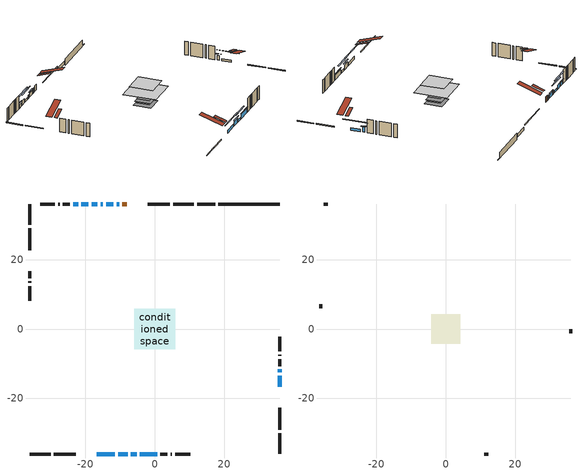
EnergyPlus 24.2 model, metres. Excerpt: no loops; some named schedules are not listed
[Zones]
conditioned space
 floor adiabatic (Floor2 construction): -2.24,-2.24 -2.24,2.24 2.24,2.24 2.24,-2.24 z0.92
 floor adiabatic (AdiabaticFloorConstruction): -5.89,-5.89 -5.89,5.89 5.89,5.89 5.89,-5.89 z3.36
 floor foundation (Slab1 construction): -3.11,-3.11 -3.11,3.11 3.11,3.11 3.11,-3.11 z-1.37
 floor foundation (Slab2 construction): -2.24,-2.24 -2.24,2.24 2.24,2.24 2.24,-2.24 z-0.65
 floor foundation (Slab3 construction): -2.74,-2.74 -2.74,2.74 2.74,2.74 2.74,-2.74 z0
 wall outside (RimJoist1 construction): 11.26,35.97 5.26,35.97 / -35.97,-35.97 -29.97,-35.97 / -35.97,35.97 -35.97,29.97 / 35.97,-35.97 35.97,-29.97 z0.92:1.22
 wall outside (RimJoist2 construction): 4.33,35.97 -2.05,35.97 / -29.05,-35.97 -22.67,-35.97 / -35.97,29.05 -35.97,22.67 / 35.97,-29.05 35.97,-22.67 z0.92:1.22
 wall outside (AdiabaticWallConstruction 1): -8.09,35.97 -9.34,35.97 z0.92:2.95
 wall outside (AdiabaticWallConstruction): -10.27,35.97 -10.98,35.97 z0.92:1.99; -16.63,-35.97 -11.45,-35.97 z0.92:1.94; -10.52,-35.97 -7.78,-35.97 z0.92:2.6; 35.97,-16.63 35.97,-13.38 / -6.85,-35.97 -5.23,-35.97 z0.92:1.68; -11.91,35.97 -14,35.97 z0.92:2.34; -4.3,-35.97 0.68,-35.97 z0.92:2.44; -14.92,35.97 -15.59,35.97 z0.92:2.14; 35.97,-12.46 35.97,-11.64 z0.92:2.7; -16.52,35.97 -18.14,35.97 z0.92:1.73; -19.07,35.97 -21.11,35.97 z0.92:2.5; -22.03,35.97 -23.51,35.97 z0.92:2.09
 wall outside (Wall1 construction): -24.44,35.97 -26.45,35.97 / 1.61,-35.97 3.63,-35.97 / -35.97,16.63 -35.97,14.62 / 35.97,-10.71 35.97,-8.7 z0.92:5.8
 wall outside (Wall2 construction): -27.38,35.97 -27.78,35.97 / 4.56,-35.97 4.95,-35.97 / -35.97,13.69 -35.97,13.29 / 35.97,-7.77 35.97,-7.37 z0.92:5.8
 wall outside (Wall3 construction): -28.71,35.97 -32.97,35.97 / 5.88,-35.97 10.14,-35.97 / -35.97,12.36 -35.97,8.1 / 35.97,-6.44 35.97,-2.18 z0.92:5.8
 wall foundation (FoundationWall1 construction): 18.3,35.97,-1.37 18.3,35.97,0.92 34.21,35.97,0.92 34.21,35.97,-1.18 35.97,35.97,-1.18 35.97,35.97,-1.37
 wall foundation (FoundationWall2 construction): 17.37,35.97 12.18,35.97 z-0.65:0.45
 window (WindowConstruction): -10.27,35.97 -10.98,35.97 z0.92:1.99
 window (WindowConstruction 7): -16.63,-35.97 -11.45,-35.97 z0.92:1.93
 window (WindowConstruction 8): -10.52,-35.97 -7.78,-35.97 z0.92:2.6
 window (WindowConstruction 10): 35.97,-16.63 35.97,-13.38 z0.92:1.68
 window (WindowConstruction 11): -6.85,-35.97 -5.23,-35.97 z0.92:1.68
 window (WindowConstruction 1): -11.91,35.97 -13.99,35.97 z0.92:2.34
 window (WindowConstruction 2): -4.3,-35.97 0.68,-35.97 z0.92:2.44
 window (WindowConstruction 9): -14.92,35.97 -15.59,35.97 z0.92:2.14
 window (WindowConstruction 3): 35.97,-12.46 35.97,-11.64 z0.92:2.7
 window (WindowConstruction 4): -16.52,35.97 -18.14,35.97 z0.92:1.73
 window (WindowConstruction 5): -19.07,35.97 -21.11,35.97 z0.92:2.5
 window (WindowConstruction 6): -22.03,35.97 -23.51,35.97 z0.92:2.09
 door (Door): -8.09,35.97 -9.34,35.97 z0.92:2.95
 ceiling adiabatic (AdiabaticFloorConstruction): 5.89,-5.89 5.89,5.89 -5.89,5.89 -5.89,-5.89 z3.36
 roof outside (Roof2 construction): -7.16,35.97,5.8 -7.16,31.81,7.18 -6.06,31.81,7.18 -6.06,35.97,5.8; -17.56,-35.97,5.8 -17.56,-31.81,7.18 -18.66,-31.81,7.18 -18.66,-35.97,5.8; -35.97,17.56,5.8 -31.81,17.56,7.18 -31.81,18.66,7.18 -35.97,18.66,5.8; 35.97,-17.56,5.8 31.81,-17.56,7.18 31.81,-18.66,7.18 35.97,-18.66,5.8
attic - vented
 floor to conditioned space (Floor1 construction Reversed): -4.2,-4.2 -4.2,4.2 4.2,4.2 4.2,-4.2 z5.8
 wall outside (Wall4 construction): -33.9,35.97 -35.04,35.97 / 11.07,-35.97 12.22,-35.97 / -35.97,7.17 -35.97,6.02 / 35.97,-1.25 35.97,-0.1 z0.92:5.8
 roof outside (Roof1 construction): -5.13,35.97,5.8 -5.13,27.79,8.52 -2.97,27.79,8.52 -2.97,35.97,5.8; -19.59,-35.97,5.8 -19.59,-27.79,8.52 -21.74,-27.79,8.52 -21.74,-35.97,5.8; -35.97,19.59,5.8 -27.79,19.59,8.52 -27.79,21.74,8.52 -35.97,21.74,5.8; 35.97,-19.59,5.8 27.79,-19.59,8.52 27.79,-21.74,8.52 35.97,-21.74,5.8
shading: -11.44,35.97 -9.81,35.97 -9.81,36.27 -11.44,36.27 z2.45; -8.55,-35.97 -19.53,-35.97 -19.53,-36.27 -8.55,-36.27 z4.83; -7.17,-35.97 -11.13,-35.97 -11.13,-36.27 -7.17,-36.27 z3.21; 35.97,-10.49 35.97,-19.53 36.27,-19.53 36.27,-10.49 z4.58; -2.33,-35.97 -9.75,-35.97 -9.75,-36.27 -2.33,-36.27 z4.58; -14.45,35.97 -11.45,35.97 -11.45,36.27 -14.45,36.27 z2.8; 1.14,-35.97 -4.76,-35.97 -4.76,-36.27 1.14,-36.27 z2.9; 35.97,-11.18 35.97,-12.92 36.27,-12.92 36.27,-11.18 z3.16; -21.04,35.97 -13.62,35.97 -13.62,36.27 -21.04,36.27 z4.63; -24,35.97 -16.17,35.97 -16.17,36.27 -24,36.27 z5.39; -24.12,35.97 -21.43,35.97 -21.43,36.27 -24.12,36.27 z2.7
[Building]
Building 1: Terrain=Suburbs
[Site:Location]
Montreal Intl AP_QC: Latitude {deg}=45.47; Longitude {deg}=-73.74; Time Zone {hr}=-5; Elevation {m}=36; Keep Site Location Information=Yes
[Site:GroundTemperature:Shallow]
2.07863, -0.316383, -0.508184, 0.628371, 5.19101, 9.73239, 13.6695, 16.1636, 16.3755, 14.347, 10.5102, 6.10817
[Site:WaterMainsTemperature]
Calculation Method=Schedule; Temperature Schedule=mains temperature schedule
[Material] Roughness=Rough; Thermal Absorptance=0.9
Name | Thickness {m} | Conductivity {W/m-K} | Density {kg/m3} | Specific Heat {J/kg-K} | Solar Absorptance | Visible Absorptance
asphalt or fiberglass shingles | 0.00635 | 0.162714 | 1121.4 | 1465.45 | 0.4 | 0.4
ceiling stud and cavity | 0.1397 | 0.0951285 | 65.682 | 1177.47 | 0.7 | 0.7
concrete 4.0 in. | 0.1016 | 1.803125 | 2242.8 | 837.4 | 0.7 | 0.7
concrete 8.0 in. | 0.2032 | 1.803125 | 2242.8 | 837.4 | 0.7 | 0.7
door material | 0.04445 | 0.188738 | 512.64 | 1214.23 | 0.7 | 0.7
exterior vertical ins | 0.00108814 | 0.029427 | 32.04 | 1214.23 | 0.7 | 0.7
floor covering | 0.0127 | 9.015625 | 54.468 | 1339.84 | 0.6 | 0.6
floor covering 1 | 0.0127 | 0.0433444 | 54.468 | 1339.84 | 0.6 | 0.6
floor rigid ins; wall rigid ins | 0.512978 | 0.029427 | 32.04 | 1214.23 | 0.7 | 0.7
floor stud and cavity | 0.0889 | 0.614203 | 50.32683 | 1063.81 | 0.7 | 0.7
floor stud and cavity 1 | 0.1397 | 1.75129 | 37.0049 | 1207.88 | 0.7 | 0.7
furniture material conditioned space 1 | 0.1524 | 0.115458 | 640.8 | 1214.23 | 0.6 | 0.6
gypsum board | 0.0127 | 0.160291 | 801 | 837.4 | 0.6 | 0.6
osb sheathing 0.5 in. | 0.0127 | 0.115458 | 512.64 | 1214.23 | 0.7 | 0.7
osb sheathing 0.75 in. | 0.01905 | 0.115458 | 512.64 | 1214.23 | 0.7 | 0.7
osb sheathing 2.0 in. | 0.0508 | 0.115458 | 512.64 | 1214.23 | 0.7 | 0.7
rim joist stud and cavity | 0.0508 | 0.0310355 | 125.044 | 1163.47 | 0.6 | 0.6
rim joist stud and cavity 1 | 0.0508 | 0.648972 | 50.32683 | 1063.81 | 0.6 | 0.6
roof stud and cavity | 0.2032 | 0.146116 | 78.34581 | 1123.46 | 0.7 | 0.7
wall stud and cavity | 0.1397 | 0.0903627 | 139.0536 | 1170.24 | 0.7 | 0.7
wall stud and cavity 1 | 0.1397 | 0.123006 | 139.0536 | 1170.24 | 0.7 | 0.7
wall stud and cavity 2 | 0.1397 | 0.0882518 | 139.0536 | 1170.24 | 0.7 | 0.7
wall stud and cavity 3 | 0.0889 | 6.9971 | 50.32683 | 1063.81 | 0.6 | 0.6
wall stud and cavity 4 | 0.0889 | 0.380278 | 52.3479 | 1209.89 | 0.7 | 0.7
wall stud and cavity 5 | 0.0889 | 0.391764 | 83.0341 | 1211.67 | 0.7 | 0.7
wood siding | 0.0254 | 0.102417 | 544.68 | 1172.36 | 0.4 | 0.4
wood siding 1 | 0.00254 | 0.102417 | 544.68 | 1172.36 | 0.4 | 0.4
wood siding 2; wood siding 3; wood siding 4 | 0.0254 | 0.102417 | 544.68 | 1172.36 | 0.7 | 0.7
[WindowMaterial:SimpleGlazingSystem]
Name | U-Factor {W/m2-K} | Solar Heat Gain Coefficient
WindowMaterial | 2.95937 | 0.63
WindowMaterial 1 | 2.89237 | 0.69
WindowMaterial 10 | 4.19775 | 0.69
WindowMaterial 2 | 3.79177 | 0.72
WindowMaterial 3 | 3.75089 | 0.69
WindowMaterial 4 | 2.93382 | 0.65
WindowMaterial 5 | 2.88953 | 0.69
WindowMaterial 6 | 2.91452 | 0.67
WindowMaterial 7 | 3.94167 | 0.71
WindowMaterial 8 | 3.74521 | 0.72
WindowMaterial 9 | 6.67506 | 0.76
[Construction]
AdiabaticFloorConstruction: floor stud and cavity 1, floor rigid ins, osb sheathing 0.75 in., floor covering 1
AdiabaticWallConstruction: wood siding 3, wall rigid ins, wall stud and cavity 4, gypsum board
AdiabaticWallConstruction 1: wood siding 4, wall rigid ins, wall stud and cavity 4, gypsum board
Door: door material
Floor1 construction Reversed: gypsum board, ceiling stud and cavity
Floor2 construction: floor stud and cavity, floor covering
FoundationWall1 construction; FoundationWall2 construction: concrete 8.0 in.
furniture construction conditioned space 1: furniture material conditioned space 1
PartitionWallConstruction: gypsum board, wall stud and cavity 5, gypsum board
RimJoist1 construction: wood siding 2, osb sheathing 2.0 in., rim joist stud and cavity
RimJoist2 construction: wood siding 2, rim joist stud and cavity 1
Roof1 construction: asphalt or fiberglass shingles
Roof2 construction: asphalt or fiberglass shingles, osb sheathing 0.75 in., roof stud and cavity, gypsum board
Slab1 construction; Slab2 construction; Slab3 construction: concrete 4.0 in.
Wall1 construction: wood siding, osb sheathing 0.5 in., wall stud and cavity, gypsum board
Wall2 construction: wood siding, osb sheathing 0.5 in., wall stud and cavity 1, gypsum board
Wall3 construction: wood siding, osb sheathing 0.5 in., wall stud and cavity 2, gypsum board
Wall4 construction: wood siding 1, wall stud and cavity 3
WindowConstruction: WindowMaterial
WindowConstruction 1: WindowMaterial 1
WindowConstruction 10; WindowConstruction 11: WindowMaterial 10
WindowConstruction 2: WindowMaterial 2
WindowConstruction 3: WindowMaterial 3
WindowConstruction 4: WindowMaterial 4
WindowConstruction 5: WindowMaterial 5
WindowConstruction 6: WindowMaterial 6
WindowConstruction 7: WindowMaterial 7
WindowConstruction 8: WindowMaterial 8
WindowConstruction 9: WindowMaterial 9
[Zone] Multiplier=1; Part of Total Floor Area=Yes
Name | Volume {m3}
attic - vented | 31.2715
conditioned space | 498.8
[Space]
Name | Zone | Volume {m3}
attic - vented 1 | attic - vented | 31.2715
conditioned space 1 | conditioned space | 498.8
[ZoneInfiltration:EffectiveLeakageArea]
infil attic - vented 1: Zone or Space=attic - vented 1; Schedule=Always On Discrete; Effective Air Leakage Area {cm2}=2824.4; Stack Coefficient=0.000528836; Wind Coefficient=1.55375e-05
[ZoneMixing]
whole house fan mix: Zone or Space=attic - vented; Schedule=Always On Continuous; Design Flow Rate Calculation Method=Flow/Zone; Design Flow Rate {m3/s}=0; Source Zone or Space=conditioned space
[SurfaceProperty:ExposedFoundationPerimeter] Exposed Perimeter Calculation Method=TotalExposedPerimeter
Name | Total Exposed Perimeter {m}
Slab1 | 17.678
Slab2 | 5.182
Slab3 | 15.545
[InternalMass] Zone or ZoneList=conditioned space; Space or SpaceList=conditioned space 1
Name | Construction | Surface Area {m2}
furniture mass conditioned space 1 | furniture construction conditioned space 1 | 99.1559
partition wall mass | PartitionWallConstruction | 227.82
[Lights]
interior lighting: Zone or ZoneList or Space or SpaceList=conditioned space 1; Schedule=interior lighting schedule; Design Level Calculation Method=LightingLevel; Lighting Level {W}=343.2; Return Air Fraction=0; Fraction Radiant=0.6; Fraction Visible=0.2; Fraction Replaceable=1
[People]
occupants: Zone or ZoneList or Space or SpaceList=conditioned space 1; Number of People Schedule=occupants schedule; Number of People Calculation Method=People; Number of People=3; Fraction Radiant=0.314171; Sensible Heat Fraction=0.56303; Activity Level Schedule=occupants activity schedule; Carbon Dioxide Generation Rate {m3/s-W}=0; Enable ASHRAE 55 Comfort Warnings=No; Mean Radiant Temperature Calculation Type=EnclosureAveraged
[ElectricEquipment] Zone or ZoneList or Space or SpaceList=conditioned space 1; Design Level Calculation Method=EquipmentLevel
Name | Schedule | Design Level {W} | Fraction Latent | Fraction Radiant | Fraction Lost
clothes dryer | clothes dryer schedule | 140.772 | 0.015 | 0.081 | 0.85
clothes washer | clothes washer schedule | 32.1985 | 0.03 | 0.162 | 0.7
cooking range | cooking range schedule | 215.147 | 0.08 | 0.432 | 0.2
dishwasher | dishwasher schedule | 66.8632 | 0.3 | 0.18 | 0.4
fridge | fridge schedule | 72.9452 | 0 | 0.6 | 0
mech vent house fan | mech vent house fan schedule | 0 | 0 | 0 | 1
mech vent house fan cfis | mech vent house fan cfis schedule | 0 | 0 | 0 | 0
mech vent range fan 0 | mech vent range fan 0 schedule | 57 | 0 | 0 | 1
misc plug loads | misc plug loads schedule | 494.7 | 0.045 | 0.513 | 0.1
whole house fan | Always On Discrete | 0 | 0 | 0 | 1
[OtherEquipment] Zone or ZoneList or Space or SpaceList=conditioned space 1; Design Level Calculation Method=EquipmentLevel
Name | Fuel Type | Schedule | Design Level {W} | Fraction Latent | Fraction Radiant | Fraction Lost
clothes dryer 1 | Electricity | clothes dryer schedule | 0 | 0.015 | 0.081 | 0.85
cooking range 1 | Electricity | cooking range schedule | 0 | 0.08 | 0.432 | 0.2
general water use latent | None | general water use schedule | 62.594 | 1 | 0 | 0
general water use sensible | None | general water use schedule | -61.6891 | 0 | 0.6 | 0
mech vent house fan latent load | None | Always On Discrete | 0 | 1 | 0 | 0
mech vent house fan sensible load | None | Always On Discrete | 0 | 0 | 0 | 0
water heater energy adjustment1 | NaturalGas | Always On Discrete | 0.01 | 0 | 0 | 1
[ZoneInfiltration:DesignFlowRate] Zone or ZoneList or Space or SpaceList=conditioned space 1; Schedule=Always On Discrete; Design Flow Rate Calculation Method=Flow/Zone; Design Flow Rate {m3/s}=0
infil flow; natural vent flow; whole house fan flow
[Foundation:Kiva] Initial Indoor Air Temperature {C}=18; Wall Depth Below Slab {m}=0.2032
Name | Wall Height Above Grade {m} | Custom Block Material Name 1 | Custom Block Depth 1 {m} | Custom Block X Position 1 {m} | Custom Block Z Position 1 {m}
Foundation Kiva 1 | 0.919978
Foundation Kiva 2 | 0.450007 | exterior vertical ins | 1.09999 | 0.2032 | 0
Foundation Kiva 3 | 0.1016
[Foundation:Kiva:Settings]
Soil Conductivity {W/m-K}=0.849921; Soil Density {kg/m3}=1842.3; Soil Specific Heat {J/kg-K}=418.7; Ground Solar Absorptivity=0.9; Ground Thermal Absorptivity=0.9; Ground Surface Roughness {m}=0.03; Far-Field Width {m}=40; Deep-Ground Boundary Condition=ZeroFlux; Deep-Ground Depth {m}=40; Minimum Cell Dimension {m}=0.2; Maximum Cell Growth Coefficient=3; Simulation Timestep=Timestep
[Exterior:Lights]
exterior lighting: Schedule=exterior lighting schedule; Design Level {W}=75.6
[Schedule:Constant]
Name | Hourly Value
Always On Continuous; mech vent house fan schedule; mech vent house fan cfis schedule; Always On Discrete | 1
occupants activity schedule | 117.228
fridge schedule | 0
[Schedule:Week:Daily]
interior lighting schedule Week Rule - Jan1-Jan27: interior lighting schedule day, interior lighting schedule day, interior lighting schedule day, interior lighting schedule day, interior lighting schedule day, interior lighting schedule day, interior lighting schedule day, interior lighting schedule default day, interior lighting schedule default day, interior lighting schedule default day, interior lighting schedule default day, interior lighting schedule default day
interior lighting schedule Week Rule - Jan28-Feb3: interior lighting schedule day, interior lighting schedule day, interior lighting schedule day, interior lighting schedule day, interior lighting schedule day 1, interior lighting schedule day 1, interior lighting schedule day 1, interior lighting schedule default day, interior lighting schedule default day, interior lighting schedule default day, interior lighting schedule default day, interior lighting schedule default day
interior lighting schedule Week Rule - Feb4-Feb24: interior lighting schedule day 1, interior lighting schedule day 1, interior lighting schedule day 1, interior lighting schedule day 1, interior lighting schedule day 1, interior lighting schedule day 1, interior lighting schedule day 1, interior lighting schedule default day, interior lighting schedule default day, interior lighting schedule default day, interior lighting schedule default day, interior lighting schedule default day
interior lighting schedule Week Rule - Feb25-Mar3: interior lighting schedule day 1, interior lighting schedule day 1, interior lighting schedule day 1, interior lighting schedule day 1, interior lighting schedule day 2, interior lighting schedule day 2, interior lighting schedule day 2, interior lighting schedule default day, interior lighting schedule default day, interior lighting schedule default day, interior lighting schedule default day, interior lighting schedule default day
interior lighting schedule Week Rule - Mar4-Mar31: interior lighting schedule day 2, interior lighting schedule day 2, interior lighting schedule day 2, interior lighting schedule day 2, interior lighting schedule day 2, interior lighting schedule day 2, interior lighting schedule day 2, interior lighting schedule default day, interior lighting schedule default day, interior lighting schedule default day, interior lighting schedule default day, interior lighting schedule default day
interior lighting schedule Week Rule - Apr1-Apr28: interior lighting schedule day 3, interior lighting schedule day 3, interior lighting schedule day 3, interior lighting schedule day 3, interior lighting schedule day 3, interior lighting schedule day 3, interior lighting schedule day 3, interior lighting schedule default day, interior lighting schedule default day, interior lighting schedule default day, interior lighting schedule default day, interior lighting schedule default day
interior lighting schedule Week Rule - Apr29-May5: interior lighting schedule day 3, interior lighting schedule day 3, interior lighting schedule day 4, interior lighting schedule day 4, interior lighting schedule day 4, interior lighting schedule day 4, interior lighting schedule day 4, interior lighting schedule default day, interior lighting schedule default day, interior lighting schedule default day, interior lighting schedule default day, interior lighting schedule default day
interior lighting schedule Week Rule - May6-May26: interior lighting schedule day 4, interior lighting schedule day 4, interior lighting schedule day 4, interior lighting schedule day 4, interior lighting schedule day 4, interior lighting schedule day 4, interior lighting schedule day 4, interior lighting schedule default day, interior lighting schedule default day, interior lighting schedule default day, interior lighting schedule default day, interior lighting schedule default day
interior lighting schedule Week Rule - May27-Jun2: interior lighting schedule day 4, interior lighting schedule day 4, interior lighting schedule day 4, interior lighting schedule day 4, interior lighting schedule day 4, interior lighting schedule day 5, interior lighting schedule day 5, interior lighting schedule default day, interior lighting schedule default day, interior lighting schedule default day, interior lighting schedule default day, interior lighting schedule default day
interior lighting schedule Week Rule - Jun3-Jun30: interior lighting schedule day 5, interior lighting schedule day 5, interior lighting schedule day 5, interior lighting schedule day 5, interior lighting schedule day 5, interior lighting schedule day 5, interior lighting schedule day 5, interior lighting schedule default day, interior lighting schedule default day, interior lighting schedule default day, interior lighting schedule default day, interior lighting schedule default day
interior lighting schedule Week Rule - Jul1-Jul28: interior lighting schedule day 6, interior lighting schedule day 6, interior lighting schedule day 6, interior lighting schedule day 6, interior lighting schedule day 6, interior lighting schedule day 6, interior lighting schedule day 6, interior lighting schedule default day, interior lighting schedule default day, interior lighting schedule default day, interior lighting schedule default day, interior lighting schedule default day
interior lighting schedule Week Rule - Jul29-Aug4: interior lighting schedule day 6, interior lighting schedule day 6, interior lighting schedule day 6, interior lighting schedule day 7, interior lighting schedule day 7, interior lighting schedule day 7, interior lighting schedule day 7, interior lighting schedule default day, interior lighting schedule default day, interior lighting schedule default day, interior lighting schedule default day, interior lighting schedule default day
interior lighting schedule Week Rule - Aug5-Aug25: interior lighting schedule day 7, interior lighting schedule day 7, interior lighting schedule day 7, interior lighting schedule day 7, interior lighting schedule day 7, interior lighting schedule day 7, interior lighting schedule day 7, interior lighting schedule default day, interior lighting schedule default day, interior lighting schedule default day, interior lighting schedule default day, interior lighting schedule default day
interior lighting schedule Week Rule - Aug26-Sep1: interior lighting schedule day 7, interior lighting schedule day 7, interior lighting schedule day 7, interior lighting schedule day 7, interior lighting schedule day 7, interior lighting schedule day 7, interior lighting schedule day 8, interior lighting schedule default day, interior lighting schedule default day, interior lighting schedule default day, interior lighting schedule default day, interior lighting schedule default day
interior lighting schedule Week Rule - Sep2-Sep29: interior lighting schedule day 8, interior lighting schedule day 8, interior lighting schedule day 8, interior lighting schedule day 8, interior lighting schedule day 8, interior lighting schedule day 8, interior lighting schedule day 8, interior lighting schedule default day, interior lighting schedule default day, interior lighting schedule default day, interior lighting schedule default day, interior lighting schedule default day
interior lighting schedule Week Rule - Sep30-Oct6: interior lighting schedule day 8, interior lighting schedule day 9, interior lighting schedule day 9, interior lighting schedule day 9, interior lighting schedule day 9, interior lighting schedule day 9, interior lighting schedule day 9, interior lighting schedule default day, interior lighting schedule default day, interior lighting schedule default day, interior lighting schedule default day, interior lighting schedule default day
interior lighting schedule Week Rule - Oct7-Oct27: interior lighting schedule day 9, interior lighting schedule day 9, interior lighting schedule day 9, interior lighting schedule day 9, interior lighting schedule day 9, interior lighting schedule day 9, interior lighting schedule day 9, interior lighting schedule default day, interior lighting schedule default day, interior lighting schedule default day, interior lighting schedule default day, interior lighting schedule default day
interior lighting schedule Week Rule - Oct28-Nov3: interior lighting schedule day 9, interior lighting schedule day 9, interior lighting schedule day 9, interior lighting schedule day 9, interior lighting schedule day 10, interior lighting schedule day 10, interior lighting schedule day 10, interior lighting schedule default day, interior lighting schedule default day, interior lighting schedule default day, interior lighting schedule default day, interior lighting schedule default day
interior lighting schedule Week Rule - Nov4-Nov24: interior lighting schedule day 10, interior lighting schedule day 10, interior lighting schedule day 10, interior lighting schedule day 10, interior lighting schedule day 10, interior lighting schedule day 10, interior lighting schedule day 10, interior lighting schedule default day, interior lighting schedule default day, interior lighting schedule default day, interior lighting schedule default day, interior lighting schedule default day
interior lighting schedule Week Rule - Nov25-Dec1: interior lighting schedule day 10, interior lighting schedule day 10, interior lighting schedule day 10, interior lighting schedule day 10, interior lighting schedule day 10, interior lighting schedule day 10, interior lighting schedule day 11, interior lighting schedule default day, interior lighting schedule default day, interior lighting schedule default day, interior lighting schedule default day, interior lighting schedule default day
interior lighting schedule Week Rule - Dec2-Dec31: interior lighting schedule day 11, interior lighting schedule day 11, interior lighting schedule day 11, interior lighting schedule day 11, interior lighting schedule day 11, interior lighting schedule day 11, interior lighting schedule day 11, interior lighting schedule default day, interior lighting schedule default day, interior lighting schedule default day, interior lighting schedule default day, interior lighting schedule default day
occupants schedule Week Rule - Jan1-Dec31: occupants schedule day, occupants schedule day, occupants schedule day, occupants schedule day, occupants schedule day, occupants schedule day, occupants schedule day, occupants schedule default day, occupants schedule default day, occupants schedule default day, occupants schedule default day, occupants schedule default day
clothes dryer schedule Week Rule - Jan1-Dec31: clothes dryer schedule day, clothes dryer schedule day, clothes dryer schedule day, clothes dryer schedule day, clothes dryer schedule day, clothes dryer schedule day, clothes dryer schedule day, clothes dryer schedule default day, clothes dryer schedule default day, clothes dryer schedule default day, clothes dryer schedule default day, clothes dryer schedule default day
clothes washer schedule Week Rule - Jan1-Dec31: clothes washer schedule day, clothes washer schedule day, clothes washer schedule day, clothes washer schedule day, clothes washer schedule day, clothes washer schedule day, clothes washer schedule day, clothes washer schedule default day, clothes washer schedule default day, clothes washer schedule default day, clothes washer schedule default day, clothes washer schedule default day
cooking range schedule Week Rule - Jan1-Dec31: cooking range schedule day, cooking range schedule day, cooking range schedule day, cooking range schedule day, cooking range schedule day, cooking range schedule day, cooking range schedule day, cooking range schedule default day, cooking range schedule default day, cooking range schedule default day, cooking range schedule default day, cooking range schedule default day
dishwasher schedule Week Rule - Jan1-Dec31: dishwasher schedule day, dishwasher schedule day, dishwasher schedule day, dishwasher schedule day, dishwasher schedule day, dishwasher schedule day, dishwasher schedule day, dishwasher schedule default day, dishwasher schedule default day, dishwasher schedule default day, dishwasher schedule default day, dishwasher schedule default day
mech vent range fan 0 schedule Week Rule - Jan1-Dec31: mech vent range fan 0 schedule day, mech vent range fan 0 schedule day, mech vent range fan 0 schedule day, mech vent range fan 0 schedule day, mech vent range fan 0 schedule day, mech vent range fan 0 schedule day, mech vent range fan 0 schedule day, mech vent range fan 0 schedule default day, mech vent range fan 0 schedule default day, mech vent range fan 0 schedule default day, mech vent range fan 0 schedule default day, mech vent range fan 0 schedule default day
misc plug loads schedule Week Rule - Jan1-Dec31: misc plug loads schedule day, misc plug loads schedule day, misc plug loads schedule day, misc plug loads schedule day, misc plug loads schedule day, misc plug loads schedule day, misc plug loads schedule day, misc plug loads schedule default day, misc plug loads schedule default day, misc plug loads schedule default day, misc plug loads schedule default day, misc plug loads schedule default day
general water use schedule Week Rule - Jan1-Dec31: general water use schedule day, general water use schedule day, general water use schedule day, general water use schedule day, general water use schedule day, general water use schedule day, general water use schedule day, general water use schedule default day, general water use schedule default day, general water use schedule default day, general water use schedule default day, general water use schedule default day
exterior lighting schedule Week Rule - Jan1-Jan27: exterior lighting schedule day, exterior lighting schedule day, exterior lighting schedule day, exterior lighting schedule day, exterior lighting schedule day, exterior lighting schedule day, exterior lighting schedule day, exterior lighting schedule default day, exterior lighting schedule default day, exterior lighting schedule default day, exterior lighting schedule default day, exterior lighting schedule default day
exterior lighting schedule Week Rule - Jan28-Feb3: exterior lighting schedule day, exterior lighting schedule day, exterior lighting schedule day, exterior lighting schedule day, exterior lighting schedule day 1, exterior lighting schedule day 1, exterior lighting schedule day 1, exterior lighting schedule default day, exterior lighting schedule default day, exterior lighting schedule default day, exterior lighting schedule default day, exterior lighting schedule default day
exterior lighting schedule Week Rule - Feb4-Feb24: exterior lighting schedule day 1, exterior lighting schedule day 1, exterior lighting schedule day 1, exterior lighting schedule day 1, exterior lighting schedule day 1, exterior lighting schedule day 1, exterior lighting schedule day 1, exterior lighting schedule default day, exterior lighting schedule default day, exterior lighting schedule default day, exterior lighting schedule default day, exterior lighting schedule default day
exterior lighting schedule Week Rule - Feb25-Mar3: exterior lighting schedule day 1, exterior lighting schedule day 1, exterior lighting schedule day 1, exterior lighting schedule day 1, exterior lighting schedule day 2, exterior lighting schedule day 2, exterior lighting schedule day 2, exterior lighting schedule default day, exterior lighting schedule default day, exterior lighting schedule default day, exterior lighting schedule default day, exterior lighting schedule default day
exterior lighting schedule Week Rule - Mar4-Mar31: exterior lighting schedule day 2, exterior lighting schedule day 2, exterior lighting schedule day 2, exterior lighting schedule day 2, exterior lighting schedule day 2, exterior lighting schedule day 2, exterior lighting schedule day 2, exterior lighting schedule default day, exterior lighting schedule default day, exterior lighting schedule default day, exterior lighting schedule default day, exterior lighting schedule default day
exterior lighting schedule Week Rule - Apr1-Apr28: exterior lighting schedule day 3, exterior lighting schedule day 3, exterior lighting schedule day 3, exterior lighting schedule day 3, exterior lighting schedule day 3, exterior lighting schedule day 3, exterior lighting schedule day 3, exterior lighting schedule default day, exterior lighting schedule default day, exterior lighting schedule default day, exterior lighting schedule default day, exterior lighting schedule default day
exterior lighting schedule Week Rule - Apr29-May5: exterior lighting schedule day 3, exterior lighting schedule day 3, exterior lighting schedule day 4, exterior lighting schedule day 4, exterior lighting schedule day 4, exterior lighting schedule day 4, exterior lighting schedule day 4, exterior lighting schedule default day, exterior lighting schedule default day, exterior lighting schedule default day, exterior lighting schedule default day, exterior lighting schedule default day
exterior lighting schedule Week Rule - May6-May26: exterior lighting schedule day 4, exterior lighting schedule day 4, exterior lighting schedule day 4, exterior lighting schedule day 4, exterior lighting schedule day 4, exterior lighting schedule day 4, exterior lighting schedule day 4, exterior lighting schedule default day, exterior lighting schedule default day, exterior lighting schedule default day, exterior lighting schedule default day, exterior lighting schedule default day
exterior lighting schedule Week Rule - May27-Jun2: exterior lighting schedule day 4, exterior lighting schedule day 4, exterior lighting schedule day 4, exterior lighting schedule day 4, exterior lighting schedule day 4, exterior lighting schedule day 5, exterior lighting schedule day 5, exterior lighting schedule default day, exterior lighting schedule default day, exterior lighting schedule default day, exterior lighting schedule default day, exterior lighting schedule default day
exterior lighting schedule Week Rule - Jun3-Jun30: exterior lighting schedule day 5, exterior lighting schedule day 5, exterior lighting schedule day 5, exterior lighting schedule day 5, exterior lighting schedule day 5, exterior lighting schedule day 5, exterior lighting schedule day 5, exterior lighting schedule default day, exterior lighting schedule default day, exterior lighting schedule default day, exterior lighting schedule default day, exterior lighting schedule default day
exterior lighting schedule Week Rule - Jul1-Jul28: exterior lighting schedule day 6, exterior lighting schedule day 6, exterior lighting schedule day 6, exterior lighting schedule day 6, exterior lighting schedule day 6, exterior lighting schedule day 6, exterior lighting schedule day 6, exterior lighting schedule default day, exterior lighting schedule default day, exterior lighting schedule default day, exterior lighting schedule default day, exterior lighting schedule default day
exterior lighting schedule Week Rule - Jul29-Aug4: exterior lighting schedule day 6, exterior lighting schedule day 6, exterior lighting schedule day 6, exterior lighting schedule day 7, exterior lighting schedule day 7, exterior lighting schedule day 7, exterior lighting schedule day 7, exterior lighting schedule default day, exterior lighting schedule default day, exterior lighting schedule default day, exterior lighting schedule default day, exterior lighting schedule default day
exterior lighting schedule Week Rule - Aug5-Aug25: exterior lighting schedule day 7, exterior lighting schedule day 7, exterior lighting schedule day 7, exterior lighting schedule day 7, exterior lighting schedule day 7, exterior lighting schedule day 7, exterior lighting schedule day 7, exterior lighting schedule default day, exterior lighting schedule default day, exterior lighting schedule default day, exterior lighting schedule default day, exterior lighting schedule default day
exterior lighting schedule Week Rule - Aug26-Sep1: exterior lighting schedule day 7, exterior lighting schedule day 7, exterior lighting schedule day 7, exterior lighting schedule day 7, exterior lighting schedule day 7, exterior lighting schedule day 7, exterior lighting schedule day 8, exterior lighting schedule default day, exterior lighting schedule default day, exterior lighting schedule default day, exterior lighting schedule default day, exterior lighting schedule default day
exterior lighting schedule Week Rule - Sep2-Sep29: exterior lighting schedule day 8, exterior lighting schedule day 8, exterior lighting schedule day 8, exterior lighting schedule day 8, exterior lighting schedule day 8, exterior lighting schedule day 8, exterior lighting schedule day 8, exterior lighting schedule default day, exterior lighting schedule default day, exterior lighting schedule default day, exterior lighting schedule default day, exterior lighting schedule default day
[Schedule:Year]
interior lighting schedule: interior lighting schedule Week Rule - Jan1-Jan27, 1, 1, 1, 27, interior lighting schedule Week Rule - Jan28-Feb3, 1, 28, 2, 3, interior lighting schedule Week Rule - Feb4-Feb24, 2, 4, 2, 24, interior lighting schedule Week Rule - Feb25-Mar3, 2, 25, 3, 3, interior lighting schedule Week Rule - Mar4-Mar31, 3, 4, 3, 31, interior lighting schedule Week Rule - Apr1-Apr28, 4, 1, 4, 28, interior lighting schedule Week Rule - Apr29-May5, 4, 29, 5, 5, interior lighting schedule Week Rule - May6-May26, 5, 6, 5, 26, interior lighting schedule Week Rule - May27-Jun2, 5, 27, 6, 2, interior lighting schedule Week Rule - Jun3-Jun30, 6, 3, 6, 30, interior lighting schedule Week Rule - Jul1-Jul28, 7, 1, 7, 28, interior lighting schedule Week Rule - Jul29-Aug4, 7, 29, 8, 4, interior lighting schedule Week Rule - Aug5-Aug25, 8, 5, 8, 25, interior lighting schedule Week Rule - Aug26-Sep1, 8, 26, 9, 1, interior lighting schedule Week Rule - Sep2-Sep29, 9, 2, 9, 29, interior lighting schedule Week Rule - Sep30-Oct6, 9, 30, 10, 6, interior lighting schedule Week Rule - Oct7-Oct27, 10, 7, 10, 27, interior lighting schedule Week Rule - Oct28-Nov3, 10, 28, 11, 3, interior lighting schedule Week Rule - Nov4-Nov24, 11, 4, 11, 24, interior lighting schedule Week Rule - Nov25-Dec1, 11, 25, 12, 1, interior lighting schedule Week Rule - Dec2-Dec31, 12, 2, 12, 31
occupants schedule: occupants schedule Week Rule - Jan1-Dec31, 1, 1, 12, 31
clothes dryer schedule: clothes dryer schedule Week Rule - Jan1-Dec31, 1, 1, 12, 31
clothes washer schedule: clothes washer schedule Week Rule - Jan1-Dec31, 1, 1, 12, 31
cooking range schedule: cooking range schedule Week Rule - Jan1-Dec31, 1, 1, 12, 31
dishwasher schedule: dishwasher schedule Week Rule - Jan1-Dec31, 1, 1, 12, 31
mech vent range fan 0 schedule: mech vent range fan 0 schedule Week Rule - Jan1-Dec31, 1, 1, 12, 31
misc plug loads schedule: misc plug loads schedule Week Rule - Jan1-Dec31, 1, 1, 12, 31
general water use schedule: general water use schedule Week Rule - Jan1-Dec31, 1, 1, 12, 31
exterior lighting schedule: exterior lighting schedule Week Rule - Jan1-Jan27, 1, 1, 1, 27, exterior lighting schedule Week Rule - Jan28-Feb3, 1, 28, 2, 3, exterior lighting schedule Week Rule - Feb4-Feb24, 2, 4, 2, 24, exterior lighting schedule Week Rule - Feb25-Mar3, 2, 25, 3, 3, exterior lighting schedule Week Rule - Mar4-Mar31, 3, 4, 3, 31, exterior lighting schedule Week Rule - Apr1-Apr28, 4, 1, 4, 28, exterior lighting schedule Week Rule - Apr29-May5, 4, 29, 5, 5, exterior lighting schedule Week Rule - May6-May26, 5, 6, 5, 26, exterior lighting schedule Week Rule - May27-Jun2, 5, 27, 6, 2, exterior lighting schedule Week Rule - Jun3-Jun30, 6, 3, 6, 30, exterior lighting schedule Week Rule - Jul1-Jul28, 7, 1, 7, 28, exterior lighting schedule Week Rule - Jul29-Aug4, 7, 29, 8, 4, exterior lighting schedule Week Rule - Aug5-Aug25, 8, 5, 8, 25, exterior lighting schedule Week Rule - Aug26-Sep1, 8, 26, 9, 1, exterior lighting schedule Week Rule - Sep2-Sep29, 9, 2, 9, 29, exterior lighting schedule Week Rule - Sep30-Oct6, 9, 30, 10, 6, exterior lighting schedule Week Rule - Oct7-Oct27, 10, 7, 10, 27, exterior lighting schedule Week Rule - Oct28-Nov3, 10, 28, 11, 3, exterior lighting schedule Week Rule - Nov4-Nov24, 11, 4, 11, 24, exterior lighting schedule Week Rule - Nov25-Dec1, 11, 25, 12, 1, exterior lighting schedule Week Rule - Dec2-Dec31, 12, 2, 12, 31
[Schedule:Compact]
mains temperature schedule: Through: 01/01, For: AllDays, Until: 24:00, 6.56833, Through: 01/02, For: AllDays, Until: 24:00, 6.48722, Through: 01/03, For: AllDays, Until: 24:00, 6.40722, Through: 01/04, For: AllDays, Until: 24:00, 6.32889, Through: 01/05, For: AllDays, Until: 24:00, 6.25167, Through: 01/06, For: AllDays, Until: 24:00, 6.17611, Through: 01/07, For: AllDays, Until: 24:00, 6.10222, Through: 01/08, For: AllDays, Until: 24:00, 6.02944, Through: 01/09, For: AllDays, Until: 24:00, 5.95833, Through: 01/10, For: AllDays, Until: 24:00, 5.88889, Through: 01/11, For: AllDays, Until: 24:00, 5.82056, Through: 01/12, For: AllDays, Until: 24:00, 5.75444, Through: 01/13, For: AllDays, Until: 24:00, 5.68944, Through: 01/14, For: AllDays, Until: 24:00, 5.62611, Through: 01/15, For: AllDays, Until: 24:00, 5.56444, Through: 01/16, For: AllDays, Until: 24:00, 5.50444, Through: 01/17, For: AllDays, Until: 24:00, 5.44611, Through: 01/18, For: AllDays, Until: 24:00, 5.38944, Through: 01/19, For: AllDays, Until: 24:00, 5.33389, Through: 01/20, For: AllDays, Until: 24:00, 5.28111, Through: 01/21, For: AllDays, Until: 24:00, 5.22944, Through: 01/22, For: AllDays, Until: 24:00, 5.17944, Through: 01/23, For: AllDays, Until: 24:00, 5.13111, Through: 01/24, For: AllDays, Until: 24:00, 5.085, Through: 01/25, For: AllDays, Until: 24:00, 5.04056, Through: 01/26, For: AllDays, Until: 24:00, 4.99778, Through: 01/27, For: AllDays, Until: 24:00, 4.95667, Through: 01/28, For: AllDays, Until: 24:00, 4.91778, Through: 01/29, For: AllDays, Until: 24:00, 4.88056, Through: 01/30, For: AllDays, Until: 24:00, 4.845, Through: 01/31, For: AllDays, Until: 24:00, 4.81167, Through: 02/01, For: AllDays, Until: 24:00, 4.77944, Through: 02/02, For: AllDays, Until: 24:00, 4.75, Through: 02/03, For: AllDays, Until: 24:00, 4.72167, Through: 02/04, For: AllDays, Until: 24:00, 4.69611, Through: 02/05, For: AllDays, Until: 24:00, 4.67167, Through: 02/06, For: AllDays, Until: 24:00, 4.64944, Through: 02/07, For: AllDays, Until: 24:00, 4.62889, Through: 02/08, For: AllDays, Until: 24:00, 4.61056, Through: 02/09, For: AllDays, Until: 24:00, 4.59389, Through: 02/10, For: AllDays, Until: 24:00, 4.57944, Through: 02/11, For: AllDays, Until: 24:00, 4.56667, Through: 02/12, For: AllDays, Until: 24:00, 4.55611, Through: 02/13, For: AllDays, Until: 24:00, 4.54722, Through: 02/14, For: AllDays, Until: 24:00, 4.54056, Through: 02/15, For: AllDays, Until: 24:00, 4.53556, Through: 02/16, For: AllDays, Until: 24:00, 4.53278, Through: 02/17, For: AllDays, Until: 24:00, 4.53167, Through: 02/18, For: AllDays, Until: 24:00, 4.53278, Through: 02/19, For: AllDays, Until: 24:00, 4.53556, Through: 02/20, For: AllDays, Until: 24:00, 4.54056, Through: 02/21, For: AllDays, Until: 24:00, 4.54722, Through: 02/22, For: AllDays, Until: 24:00, 4.55611, Through: 02/23, For: AllDays, Until: 24:00, 4.56667, Through: 02/24, For: AllDays, Until: 24:00, 4.57944, Through: 02/25, For: AllDays, Until: 24:00, 4.59389, Through: 02/26, For: AllDays, Until: 24:00, 4.61056, Through: 02/27, For: AllDays, Until: 24:00, 4.62889, Through: 02/28, For: AllDays, Until: 24:00, 4.64889, Through: 03/01, For: AllDays, Until: 24:00, 4.67111, Through: 03/02, For: AllDays, Until: 24:00, 4.69556, Through: 03/03, For: AllDays, Until: 24:00, 4.72167, Through: 03/04, For: AllDays, Until: 24:00, 4.74944, Through: 03/05, For: AllDays, Until: 24:00, 4.77944, Through: 03/06, For: AllDays, Until: 24:00, 4.81111, Through: 03/07, For: AllDays, Until: 24:00, 4.84444, Through: 03/08, For: AllDays, Until: 24:00, 4.88, Through: 03/09, For: AllDays, Until: 24:00, 4.91722, Through: 03/10, For: AllDays, Until: 24:00, 4.95611, Through: 03/11, For: AllDays, Until: 24:00, 4.99722, Through: 03/12, For: AllDays, Until: 24:00, 5.04, Through: 03/13, For: AllDays, Until: 24:00, 5.08444, Through: 03/14, For: AllDays, Until: 24:00, 5.13056, Through: 03/15, For: AllDays, Until: 24:00, 5.17889, Through: 03/16, For: AllDays, Until: 24:00, 5.22833, Through: 03/17, For: AllDays, Until: 24:00, 5.28, Through: 03/18, For: AllDays, Until: 24:00, 5.33333, Through: 03/19, For: AllDays, Until: 24:00, 5.38833, Through: 03/20, For: AllDays, Until: 24:00, 5.445, Through: 03/21, For: AllDays, Until: 24:00, 5.50333, Through: 03/22, For: AllDays, Until: 24:00, 5.56333, Through: 03/23, For: AllDays, Until: 24:00, 5.625, Through: 03/24, For: AllDays, Until: 24:00, 5.68833, Through: 03/25, For: AllDays, Until: 24:00, 5.75333, Through: 03/26, For: AllDays, Until: 24:00, 5.81944, Through: 03/27, For: AllDays, Until: 24:00, 5.88778, Through: 03/28, For: AllDays, Until: 24:00, 5.95722, Through: 03/29, For: AllDays, Until: 24:00, 6.02833, Through: 03/30, For: AllDays, Until: 24:00, 6.10111, Through: 03/31, For: AllDays, Until: 24:00, 6.175, Through: 04/01, For: AllDays, Until: 24:00, 6.25056, Through: 04/02, For: AllDays, Until: 24:00, 6.32778, Through: 04/03, For: AllDays, Until: 24:00, 6.40611, Through: 04/04, For: AllDays, Until: 24:00, 6.48556, Through: 04/05, For: AllDays, Until: 24:00, 6.56722, Through: 04/06, For: AllDays, Until: 24:00, 6.64944, Through: 04/07, For: AllDays, Until: 24:00, 6.73333, Through: 04/08, For: AllDays, Until: 24:00, 6.81833, Through: 04/09, For: AllDays, Until: 24:00, 6.905, Through: 04/10, For: AllDays, Until: 24:00, 6.99278, Through: 04/11, For: AllDays, Until: 24:00, 7.08111, Through: 04/12, For: AllDays, Until: 24:00, 7.17167, Through: 04/13, For: AllDays, Until: 24:00, 7.26278, Through: 04/14, For: AllDays, Until: 24:00, 7.355, Through: 04/15, For: AllDays, Until: 24:00, 7.44833, Through: 04/16, For: AllDays, Until: 24:00, 7.54278, Through: 04/17, For: AllDays, Until: 24:00, 7.63889, Through: 04/18, For: AllDays, Until: 24:00, 7.735, Through: 04/19, For: AllDays, Until: 24:00, 7.83278, Through: 04/20, For: AllDays, Until: 24:00, 7.93167, Through: 04/21, For: AllDays, Until: 24:00, 8.03111, Through: 04/22, For: AllDays, Until: 24:00, 8.13167, Through: 04/23, For: AllDays, Until: 24:00, 8.23278, Through: 04/24, For: AllDays, Until: 24:00, 8.335, Through: 04/25, For: AllDays, Until: 24:00, 8.43778, Through: 04/26, For: AllDays, Until: 24:00, 8.54167, Through: 04/27, For: AllDays, Until: 24:00, 8.64611, Through: 04/28, For: AllDays, Until: 24:00, 8.75167, Through: 04/29, For: AllDays, Until: 24:00, 8.85778, Through: 04/30, For: AllDays, Until: 24:00, 8.96444, Through: 05/01, For: AllDays, Until: 24:00, 9.07167, Through: 05/02, For: AllDays, Until: 24:00, 9.17944, Through: 05/03, For: AllDays, Until: 24:00, 9.28778, Through: 05/04, For: AllDays, Until: 24:00, 9.39667, Through: 05/05, For: AllDays, Until: 24:00, 9.50667, Through: 05/06, For: AllDays, Until: 24:00, 9.61667, Through: 05/07, For: AllDays, Until: 24:00, 9.72667, Through: 05/08, For: AllDays, Until: 24:00, 9.83778, Through: 05/09, For: AllDays, Until: 24:00, 9.94889, Through: 05/10, For: AllDays, Until: 24:00, 10.0606, Through: 05/11, For: AllDays, Until: 24:00, 10.1722, Through: 05/12, For: AllDays, Until: 24:00, 10.2844, Through: 05/13, For: AllDays, Until: 24:00, 10.3967, Through: 05/14, For: AllDays, Until: 24:00, 10.5094, Through: 05/15, For: AllDays, Until: 24:00, 10.6222, Through: 05/16, For: AllDays, Until: 24:00, 10.735, Through: 05/17, For: AllDays, Until: 24:00, 10.8478, Through: 05/18, For: AllDays, Until: 24:00, 10.9611, Through: 05/19, For: AllDays, Until: 24:00, 11.0744, Through: 05/20, For: AllDays, Until: 24:00, 11.1872, Through: 05/21, For: AllDays, Until: 24:00, 11.3006, Through: 05/22, For: AllDays, Until: 24:00, 11.4133, Through: 05/23, For: AllDays, Until: 24:00, 11.5267, Through: 05/24, For: AllDays, Until: 24:00, 11.6394, Through: 05/25, For: AllDays, Until: 24:00, 11.7522, Through: 05/26, For: AllDays, Until: 24:00, 11.8644, Through: 05/27, For: AllDays, Until: 24:00, 11.9767, Through: 05/28, For: AllDays, Until: 24:00, 12.0889, Through: 05/29, For: AllDays, Until: 24:00, 12.2006, Through: 05/30, For: AllDays, Until: 24:00, 12.3122, Through: 05/31, For: AllDays, Until: 24:00, 12.4228, Through: 06/01, For: AllDays, Until: 24:00, 12.5339, Through: 06/02, For: AllDays, Until: 24:00, 12.6439, Through: 06/03, For: AllDays, Until: 24:00, 12.7539, Through: 06/04, For: AllDays, Until: 24:00, 12.8628, Through: 06/05, For: AllDays, Until: 24:00, 12.9717, Through: 06/06, For: AllDays, Until: 24:00, 13.08, Through: 06/07, For: AllDays, Until: 24:00, 13.1878, Through: 06/08, For: AllDays, Until: 24:00, 13.2944, Through: 06/09, For: AllDays, Until: 24:00, 13.4011, Through: 06/10, For: AllDays, Until: 24:00, 13.5067, Through: 06/11, For: AllDays, Until: 24:00, 13.6117, Through: 06/12, For: AllDays, Until: 24:00, 13.7156, Through: 06/13, For: AllDays, Until: 24:00, 13.8194, Through: 06/14, For: AllDays, Until: 24:00, 13.9222, Through: 06/15, For: AllDays, Until: 24:00, 14.0239, Through: 06/16, For: AllDays, Until: 24:00, 14.125, Through: 06/17, For: AllDays, Until: 24:00, 14.225, Through: 06/18, For: AllDays, Until: 24:00, 14.3239, Through: 06/19, For: AllDays, Until: 24:00, 14.4222, Through: 06/20, For: AllDays, Until: 24:00, 14.5194, Through: 06/21, For: AllDays, Until: 24:00, 14.6156, Through: 06/22, For: AllDays, Until: 24:00, 14.7106, Through: 06/23, For: AllDays, Until: 24:00, 14.805, Through: 06/24, For: AllDays, Until: 24:00, 14.8978, Through: 06/25, For: AllDays, Until: 24:00, 14.9894, Through: 06/26, For: AllDays, Until: 24:00, 15.0806, Through: 06/27, For: AllDays, Until: 24:00, 15.17, Through: 06/28, For: AllDays, Until: 24:00, 15.2583, Through: 06/29, For: AllDays, Until: 24:00, 15.3456, Through: 06/30, For: AllDays, Until: 24:00, 15.4311, Through: 07/01, For: AllDays, Until: 24:00, 15.5161, Through: 07/02, For: AllDays, Until: 24:00, 15.5989, Through: 07/03, For: AllDays, Until: 24:00, 15.6811, Through: 07/04, For: AllDays, Until: 24:00, 15.7617, Through: 07/05, For: AllDays, Until: 24:00, 15.8411, Through: 07/06, For: AllDays, Until: 24:00, 15.9189, Through: 07/07, For: AllDays, Until: 24:00, 15.995, Through: 07/08, For: AllDays, Until: 24:00, 16.07, Through: 07/09, For: AllDays, Until: 24:00, 16.1433, Through: 07/10, For: AllDays, Until: 24:00, 16.2156, Through: 07/11, For: AllDays, Until: 24:00, 16.2861, Through: 07/12, For: AllDays, Until: 24:00, 16.355, Through: 07/13, For: AllDays, Until: 24:00, 16.4222, Through: 07/14, For: AllDays, Until: 24:00, 16.4878, Through: 07/15, For: AllDays, Until: 24:00, 16.5522, Through: 07/16, For: AllDays, Until: 24:00, 16.615, Through: 07/17, For: AllDays, Until: 24:00, 16.6756, Through: 07/18, For: AllDays, Until: 24:00, 16.735, Through: 07/19, For: AllDays, Until: 24:00, 16.7928, Through: 07/20, For: AllDays, Until: 24:00, 16.8489, Through: 07/21, For: AllDays, Until: 24:00, 16.9028, Through: 07/22, For: AllDays, Until: 24:00, 16.9556, Through: 07/23, For: AllDays, Until: 24:00, 17.0061, Through: 07/24, For: AllDays, Until: 24:00, 17.0556, Through: 07/25, For: AllDays, Until: 24:00, 17.1028, Through: 07/26, For: AllDays, Until: 24:00, 17.1483, Through: 07/27, For: AllDays, Until: 24:00, 17.1917, Through: 07/28, For: AllDays, Until: 24:00, 17.2339, Through: 07/29, For: AllDays, Until: 24:00, 17.2739, Through: 07/30, For: AllDays, Until: 24:00, 17.3122, Through: 07/31, For: AllDays, Until: 24:00, 17.3489, Through: 08/01, For: AllDays, Until: 24:00, 17.3833, Through: 08/02, For: AllDays, Until: 24:00, 17.4161, Through: 08/03, For: AllDays, Until: 24:00, 17.4467, Through: 08/04, For: AllDays, Until: 24:00, 17.4761, Through: 08/05, For: AllDays, Until: 24:00, 17.5028, Through: 08/06, For: AllDays, Until: 24:00, 17.5283, Through: 08/07, For: AllDays, Until: 24:00, 17.5517, Through: 08/08, For: AllDays, Until: 24:00, 17.5728, Through: 08/09, For: AllDays, Until: 24:00, 17.5922, Through: 08/10, For: AllDays, Until: 24:00, 17.61, Through: 08/11, For: AllDays, Until: 24:00, 17.6256, Through: 08/12, For: AllDays, Until: 24:00, 17.6394, Through: 08/13, For: AllDays, Until: 24:00, 17.6511, Through: 08/14, For: AllDays, Until: 24:00, 17.6611, Through: 08/15, For: AllDays, Until: 24:00, 17.6689, Through: 08/16, For: AllDays, Until: 24:00, 17.675, Through: 08/17, For: AllDays, Until: 24:00, 17.6789, Through: 08/18, For: AllDays, Until: 24:00, 17.6811, Through: 08/19, For: AllDays, Until: 24:00, 17.6811, Through: 08/20, For: AllDays, Until: 24:00, 17.6794, Through: 08/21, For: AllDays, Until: 24:00, 17.6756, Through: 08/22, For: AllDays, Until: 24:00, 17.67, Through: 08/23, For: AllDays, Until: 24:00, 17.6622, Through: 08/24, For: AllDays, Until: 24:00, 17.6528, Through: 08/25, For: AllDays, Until: 24:00, 17.6411, Through: 08/26, For: AllDays, Until: 24:00, 17.6278, Through: 08/27, For: AllDays, Until: 24:00, 17.6122, Through: 08/28, For: AllDays, Until: 24:00, 17.595, Through: 08/29, For: AllDays, Until: 24:00, 17.5756, Through: 08/30, For: AllDays, Until: 24:00, 17.5544, Through: 08/31, For: AllDays, Until: 24:00, 17.5311, Through: 09/01, For: AllDays, Until: 24:00, 17.5061, Through: 09/02, For: AllDays, Until: 24:00, 17.4794, Through: 09/03, For: AllDays, Until: 24:00, 17.4506, Through: 09/04, For: AllDays, Until: 24:00, 17.42, Through: 09/05, For: AllDays, Until: 24:00, 17.3878, Through: 09/06, For: AllDays, Until: 24:00, 17.3533, Through: 09/07, For: AllDays, Until: 24:00, 17.3172, Through: 09/08, For: AllDays, Until: 24:00, 17.2789, Through: 09/09, For: AllDays, Until: 24:00, 17.2389, Through: 09/10, For: AllDays, Until: 24:00, 17.1972, Through: 09/11, For: AllDays, Until: 24:00, 17.1539, Through: 09/12, For: AllDays, Until: 24:00, 17.1083, Through: 09/13, For: AllDays, Until: 24:00, 17.0617, Through: 09/14, For: AllDays, Until: 24:00, 17.0128, Through: 09/15, For: AllDays, Until: 24:00, 16.9622, Through: 09/16, For: AllDays, Until: 24:00, 16.9094, Through: 09/17, For: AllDays, Until: 24:00, 16.8556, Through: 09/18, For: AllDays, Until: 24:00, 16.8, Through: 09/19, For: AllDays, Until: 24:00, 16.7422, Through: 09/20, For: AllDays, Until: 24:00, 16.6833, Through: 09/21, For: AllDays, Until: 24:00, 16.6228, Through: 09/22, For: AllDays, Until: 24:00, 16.56, Through: 09/23, For: AllDays, Until: 24:00, 16.4961, Through: 09/24, For: AllDays, Until: 24:00, 16.4306, Through: 09/25, For: AllDays, Until: 24:00, 16.3633, Through: 09/26, For: AllDays, Until: 24:00, 16.295, Through: 09/27, For: AllDays, Until: 24:00, 16.2244, Through: 09/28, For: AllDays, Until: 24:00, 16.1528, Through: 09/29, For: AllDays, Until: 24:00, 16.0794, Through: 09/30, For: AllDays, Until: 24:00, 16.0044, Through: 10/01, For: AllDays, Until: 24:00, 15.9283, Through: 10/02, For: AllDays, Until: 24:00, 15.8511, Through: 10/03, For: AllDays, Until: 24:00, 15.7717, Through: 10/04, For: AllDays, Until: 24:00, 15.6917, Through: 10/05, For: AllDays, Until: 24:00, 15.6094, Through: 10/06, For: AllDays, Until: 24:00, 15.5267, Through: 10/07, For: AllDays, Until: 24:00, 15.4422, Through: 10/08, For: AllDays, Until: 24:00, 15.3567, Through: 10/09, For: AllDays, Until: 24:00, 15.2694, Through: 10/10, For: AllDays, Until: 24:00, 15.1811, Through: 10/11, For: AllDays, Until: 24:00, 15.0917, Through: 10/12, For: AllDays, Until: 24:00, 15.0011, Through: 10/13, For: AllDays, Until: 24:00, 14.9094, Through: 10/14, For: AllDays, Until: 24:00, 14.8167, Through: 10/15, For: AllDays, Until: 24:00, 14.7228, Through: 10/16, For: AllDays, Until: 24:00, 14.6278, Through: 10/17, For: AllDays, Until: 24:00, 14.5317, Through: 10/18, For: AllDays, Until: 24:00, 14.4344, Through: 10/19, For: AllDays, Until: 24:00, 14.3367, Through: 10/20, For: AllDays, Until: 24:00, 14.2378, Through: 10/21, For: AllDays, Until: 24:00, 14.1378, Through: 10/22, For: AllDays, Until: 24:00, 14.0367, Through: 10/23, For: AllDays, Until: 24:00, 13.935, Through: 10/24, For: AllDays, Until: 24:00, 13.8322, Through: 10/25, For: AllDays, Until: 24:00, 13.7289, Through: 10/26, For: AllDays, Until: 24:00, 13.625, Through: 10/27, For: AllDays, Until: 24:00, 13.52, Through: 10/28, For: AllDays, Until: 24:00, 13.4144, Through: 10/29, For: AllDays, Until: 24:00, 13.3083, Through: 10/30, For: AllDays, Until: 24:00, 13.2011, Through: 10/31, For: AllDays, Until: 24:00, 13.0939, Through: 11/01, For: AllDays, Until: 24:00, 12.9856, Through: 11/02, For: AllDays, Until: 24:00, 12.8767, Through: 11/03, For: AllDays, Until: 24:00, 12.7678, Through: 11/04, For: AllDays, Until: 24:00, 12.6578, Through: 11/05, For: AllDays, Until: 24:00, 12.5478, Through: 11/06, For: AllDays, Until: 24:00, 12.4372, Through: 11/07, For: AllDays, Until: 24:00, 12.3261, Through: 11/08, For: AllDays, Until: 24:00, 12.215, Through: 11/09, For: AllDays, Until: 24:00, 12.1033, Through: 11/10, For: AllDays, Until: 24:00, 11.9911, Through: 11/11, For: AllDays, Until: 24:00, 11.8789, Through: 11/12, For: AllDays, Until: 24:00, 11.7667, Through: 11/13, For: AllDays, Until: 24:00, 11.6539, Through: 11/14, For: AllDays, Until: 24:00, 11.5411, Through: 11/15, For: AllDays, Until: 24:00, 11.4278, Through: 11/16, For: AllDays, Until: 24:00, 11.315, Through: 11/17, For: AllDays, Until: 24:00, 11.2017, Through: 11/18, For: AllDays, Until: 24:00, 11.0889, Through: 11/19, For: AllDays, Until: 24:00, 10.9756, Through: 11/20, For: AllDays, Until: 24:00, 10.8622, Through: 11/21, For: AllDays, Until: 24:00, 10.7494, Through: 11/22, For: AllDays, Until: 24:00, 10.6367, Through: 11/23, For: AllDays, Until: 24:00, 10.5239, Through: 11/24, For: AllDays, Until: 24:00, 10.4111, Through: 11/25, For: AllDays, Until: 24:00, 10.2989, Through: 11/26, For: AllDays, Until: 24:00, 10.1867, Through: 11/27, For: AllDays, Until: 24:00, 10.0744, Through: 11/28, For: AllDays, Until: 24:00, 9.96333, Through: 11/29, For: AllDays, Until: 24:00, 9.85167, Through: 11/30, For: AllDays, Until: 24:00, 9.74111, Through: 12/01, For: AllDays, Until: 24:00, 9.63056, Through: 12/02, For: AllDays, Until: 24:00, 9.52056, Through: 12/03, For: AllDays, Until: 24:00, 9.41111, Through: 12/04, For: AllDays, Until: 24:00, 9.30167, Through: 12/05, For: AllDays, Until: 24:00, 9.19333, Through: 12/06, For: AllDays, Until: 24:00, 9.08556, Through: 12/07, For: AllDays, Until: 24:00, 8.97778, Through: 12/08, For: AllDays, Until: 24:00, 8.87111, Through: 12/09, For: AllDays, Until: 24:00, 8.765, Through: 12/10, For: AllDays, Until: 24:00, 8.66, Through: 12/11, For: AllDays, Until: 24:00, 8.555, Through: 12/12, For: AllDays, Until: 24:00, 8.45111, Through: 12/13, For: AllDays, Until: 24:00, 8.34833, Through: 12/14, For: AllDays, Until: 24:00, 8.24611, Through: 12/15, For: AllDays, Until: 24:00, 8.14444, Through: 12/16, For: AllDays, Until: 24:00, 8.04389, Through: 12/17, For: AllDays, Until: 24:00, 7.94444, Through: 12/18, For: AllDays, Until: 24:00, 7.84556, Through: 12/19, For: AllDays, Until: 24:00, 7.74778, Through: 12/20, For: AllDays, Until: 24:00, 7.65111, Through: 12/21, For: AllDays, Until: 24:00, 7.555, Through: 12/22, For: AllDays, Until: 24:00, 7.46056, Through: 12/23, For: AllDays, Until: 24:00, 7.36667, Through: 12/24, For: AllDays, Until: 24:00, 7.27444, Through: 12/25, For: AllDays, Until: 24:00, 7.18278, Through: 12/26, For: AllDays, Until: 24:00, 7.09278, Through: 12/27, For: AllDays, Until: 24:00, 7.00389, Through: 12/28, For: AllDays, Until: 24:00, 6.91611, Through: 12/29, For: AllDays, Until: 24:00, 6.82944, Through: 12/30, For: AllDays, Until: 24:00, 6.74389, Through: 12/31, For: AllDays, Until: 24:00, 6.66
